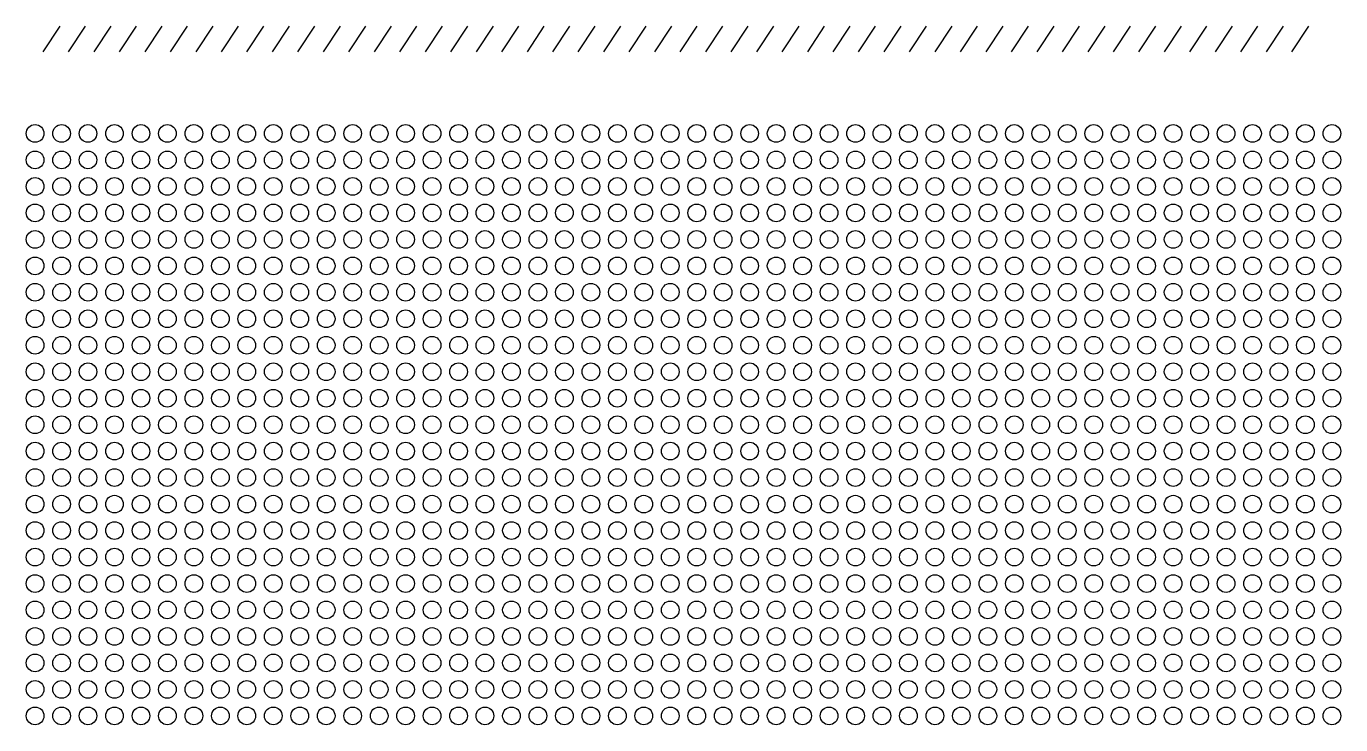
# Model space of a CAD drawing. Header units: inches. Extents: x -55 to 1004, y 12 to 2250.
# Drawn here: x -55.3 to 90.1, y 1947.4 to 2024.6 of the extents above; entities that cross this region are included whole.
import ezdxf

# ---------------------------------------------------------------- set-up
doc = ezdxf.new("R2010")
doc.units = ezdxf.units.IN
doc.header["$MEASUREMENT"] = 0

msp = doc.modelspace()

# ---------------------------------------------------------------- linework, layer by layer
for p, q in [((-51.57, 2024.6), (-53.45, 2021.78)), ((-48.75, 2024.6), (-50.63, 2021.78)), ((-45.94, 2024.6), (-47.82, 2021.78)), ((-43.12, 2024.6), (-45, 2021.78)), ((-40.3, 2024.6), (-42.18, 2021.78)), ((-37.48, 2024.6), (-39.36, 2021.78)), ((-34.66, 2024.6), (-36.54, 2021.78)), ((-31.85, 2024.6), (-33.72, 2021.78)), ((-29.03, 2024.6), (-30.91, 2021.78)), ((-26.21, 2024.6), (-28.09, 2021.78)), ((-23.39, 2024.6), (-25.27, 2021.78)), ((-20.57, 2024.6), (-22.45, 2021.78)), ((-17.75, 2024.6), (-19.63, 2021.78)), ((-14.94, 2024.6), (-16.81, 2021.78)), ((-12.12, 2024.6), (-14, 2021.78)), ((-9.3, 2024.6), (-11.18, 2021.78)), ((-6.48, 2024.6), (-8.36, 2021.78)), ((-3.66, 2024.6), (-5.54, 2021.78)), ((-0.84, 2024.6), (-2.72, 2021.78)), ((1.97, 2024.6), (0.1, 2021.78)), ((4.79, 2024.6), (2.91, 2021.78)), ((7.61, 2024.6), (5.73, 2021.78)), ((10.43, 2024.6), (8.55, 2021.78)), ((13.25, 2024.6), (11.37, 2021.78)), ((16.07, 2024.6), (14.19, 2021.78)), ((18.88, 2024.6), (17, 2021.78)), ((21.7, 2024.6), (19.82, 2021.78)), ((24.52, 2024.6), (22.64, 2021.78)), ((27.34, 2024.6), (25.46, 2021.78)), ((30.16, 2024.6), (28.28, 2021.78)), ((32.97, 2024.6), (31.1, 2021.78)), ((35.79, 2024.6), (33.91, 2021.78)), ((38.61, 2024.6), (36.73, 2021.78)), ((41.43, 2024.6), (39.55, 2021.78)), ((44.25, 2024.6), (42.37, 2021.78)), ((47.07, 2024.6), (45.19, 2021.78)), ((49.88, 2024.6), (48.01, 2021.78)), ((52.7, 2024.6), (50.82, 2021.78)), ((55.52, 2024.6), (53.64, 2021.78)), ((58.34, 2024.6), (56.46, 2021.78)), ((61.16, 2024.6), (59.28, 2021.78)), ((63.98, 2024.6), (62.1, 2021.78)), ((66.79, 2024.6), (64.92, 2021.78)), ((69.61, 2024.6), (67.73, 2021.78)), ((72.43, 2024.6), (70.55, 2021.78)), ((75.25, 2024.6), (73.37, 2021.78)), ((78.07, 2024.6), (76.19, 2021.78)), ((80.89, 2024.6), (79.01, 2021.78)), ((83.7, 2024.6), (81.82, 2021.78)), ((86.52, 2024.6), (84.64, 2021.78))]:
    msp.add_line(p, q)
for centre in [(-54.3, 2012.75), (-51.37, 2012.75), (-48.45, 2012.75), (-45.52, 2012.75), (-42.59, 2012.75), (-39.67, 2012.75), (-36.74, 2012.75), (-33.81, 2012.75), (-30.89, 2012.75), (-27.96, 2012.75), (-25.03, 2012.75), (-22.11, 2012.75), (-19.18, 2012.75), (-16.25, 2012.75), (-13.33, 2012.75), (-10.4, 2012.75), (-7.47, 2012.75), (-4.55, 2012.75), (-1.62, 2012.75), (1.31, 2012.75), (4.23, 2012.75), (7.16, 2012.75), (10.09, 2012.75), (13.01, 2012.75), (15.94, 2012.75), (18.87, 2012.75), (21.79, 2012.75), (24.72, 2012.75), (27.65, 2012.75), (30.57, 2012.75), (33.5, 2012.75), (36.43, 2012.75), (39.35, 2012.75), (42.28, 2012.75), (45.21, 2012.75), (48.13, 2012.75), (51.06, 2012.75), (53.99, 2012.75), (56.91, 2012.75), (59.84, 2012.75), (62.77, 2012.75), (65.69, 2012.75), (68.62, 2012.75), (71.55, 2012.75), (74.47, 2012.75), (77.4, 2012.75), (80.33, 2012.75), (83.25, 2012.75), (86.18, 2012.75), (89.11, 2012.75), (-54.3, 2009.82), (-51.37, 2009.82), (-48.45, 2009.82), (-45.52, 2009.82), (-42.59, 2009.82), (-39.67, 2009.82), (-36.74, 2009.82), (-33.81, 2009.82), (-30.89, 2009.82), (-27.96, 2009.82), (-25.03, 2009.82), (-22.11, 2009.82), (-19.18, 2009.82), (-16.25, 2009.82), (-13.33, 2009.82), (-10.4, 2009.82), (-7.47, 2009.82), (-4.55, 2009.82), (-1.62, 2009.82), (1.31, 2009.82), (4.23, 2009.82), (7.16, 2009.82), (10.09, 2009.82), (13.01, 2009.82), (15.94, 2009.82), (18.87, 2009.82), (21.79, 2009.82), (24.72, 2009.82), (27.65, 2009.82), (30.57, 2009.82), (33.5, 2009.82), (36.43, 2009.82), (39.35, 2009.82), (42.28, 2009.82), (45.21, 2009.82), (48.13, 2009.82), (51.06, 2009.82), (53.99, 2009.82), (56.91, 2009.82), (59.84, 2009.82), (62.77, 2009.82), (65.69, 2009.82), (68.62, 2009.82), (71.55, 2009.82), (74.47, 2009.82), (77.4, 2009.82), (80.33, 2009.82), (83.25, 2009.82), (86.18, 2009.82), (89.11, 2009.82), (-54.3, 2006.89), (-51.37, 2006.89), (-48.45, 2006.89), (-45.52, 2006.89), (-42.59, 2006.89), (-39.67, 2006.89), (-36.74, 2006.89), (-33.81, 2006.89), (-30.89, 2006.89), (-27.96, 2006.89), (-25.03, 2006.89), (-22.11, 2006.89), (-19.18, 2006.89), (-16.25, 2006.89), (-13.33, 2006.89), (-10.4, 2006.89), (-7.47, 2006.89), (-4.55, 2006.89), (-1.62, 2006.89), (1.31, 2006.89), (4.23, 2006.89), (7.16, 2006.89), (10.09, 2006.89), (13.01, 2006.89), (15.94, 2006.89), (18.87, 2006.89), (21.79, 2006.89), (24.72, 2006.89), (27.65, 2006.89), (30.57, 2006.89), (33.5, 2006.89), (36.43, 2006.89), (39.35, 2006.89), (42.28, 2006.89), (45.21, 2006.89), (48.13, 2006.89), (51.06, 2006.89), (53.99, 2006.89), (56.91, 2006.89), (59.84, 2006.89), (62.77, 2006.89), (65.69, 2006.89), (68.62, 2006.89), (71.55, 2006.89), (74.47, 2006.89), (77.4, 2006.89), (80.33, 2006.89), (83.25, 2006.89), (86.18, 2006.89), (89.11, 2006.89), (-54.3, 2003.97), (-51.37, 2003.97), (-48.45, 2003.97), (-45.52, 2003.97), (-42.59, 2003.97), (-39.67, 2003.97), (-36.74, 2003.97), (-33.81, 2003.97), (-30.89, 2003.97), (-27.96, 2003.97), (-25.03, 2003.97), (-22.11, 2003.97), (-19.18, 2003.97), (-16.25, 2003.97), (-13.33, 2003.97), (-10.4, 2003.97), (-7.47, 2003.97), (-4.55, 2003.97), (-1.62, 2003.97), (1.31, 2003.97), (4.23, 2003.97), (7.16, 2003.97), (10.09, 2003.97), (13.01, 2003.97), (15.94, 2003.97), (18.87, 2003.97), (21.79, 2003.97), (24.72, 2003.97), (27.65, 2003.97), (30.57, 2003.97), (33.5, 2003.97), (36.43, 2003.97), (39.35, 2003.97), (42.28, 2003.97), (45.21, 2003.97), (48.13, 2003.97), (51.06, 2003.97), (53.99, 2003.97), (56.91, 2003.97), (59.84, 2003.97), (62.77, 2003.97), (65.69, 2003.97), (68.62, 2003.97), (71.55, 2003.97), (74.47, 2003.97), (77.4, 2003.97), (80.33, 2003.97), (83.25, 2003.97), (86.18, 2003.97), (89.11, 2003.97), (-54.3, 2001.04), (-51.37, 2001.04), (-48.45, 2001.04), (-45.52, 2001.04), (-42.59, 2001.04), (-39.67, 2001.04), (-36.74, 2001.04), (-33.81, 2001.04), (-30.89, 2001.04), (-27.96, 2001.04), (-25.03, 2001.04), (-22.11, 2001.04), (-19.18, 2001.04), (-16.25, 2001.04), (-13.33, 2001.04), (-10.4, 2001.04), (-7.47, 2001.04), (-4.55, 2001.04), (-1.62, 2001.04), (1.31, 2001.04), (4.23, 2001.04), (7.16, 2001.04), (10.09, 2001.04), (13.01, 2001.04), (15.94, 2001.04), (18.87, 2001.04), (21.79, 2001.04), (24.72, 2001.04), (27.65, 2001.04), (30.57, 2001.04), (33.5, 2001.04), (36.43, 2001.04), (39.35, 2001.04), (42.28, 2001.04), (45.21, 2001.04), (48.13, 2001.04), (51.06, 2001.04), (53.99, 2001.04), (56.91, 2001.04), (59.84, 2001.04), (62.77, 2001.04), (65.69, 2001.04), (68.62, 2001.04), (71.55, 2001.04), (74.47, 2001.04), (77.4, 2001.04), (80.33, 2001.04), (83.25, 2001.04), (86.18, 2001.04), (89.11, 2001.04), (-54.3, 1998.11), (-51.37, 1998.11), (-48.45, 1998.11), (-45.52, 1998.11), (-42.59, 1998.11), (-39.67, 1998.11), (-36.74, 1998.11), (-33.81, 1998.11), (-30.89, 1998.11), (-27.96, 1998.11), (-25.03, 1998.11), (-22.11, 1998.11), (-19.18, 1998.11), (-16.25, 1998.11), (-13.33, 1998.11), (-10.4, 1998.11), (-7.47, 1998.11), (-4.55, 1998.11), (-1.62, 1998.11), (1.31, 1998.11), (4.23, 1998.11), (7.16, 1998.11), (10.09, 1998.11), (13.01, 1998.11), (15.94, 1998.11), (18.87, 1998.11), (21.79, 1998.11), (24.72, 1998.11), (27.65, 1998.11), (30.57, 1998.11), (33.5, 1998.11), (36.43, 1998.11), (39.35, 1998.11), (42.28, 1998.11), (45.21, 1998.11), (48.13, 1998.11), (51.06, 1998.11), (53.99, 1998.11), (56.91, 1998.11), (59.84, 1998.11), (62.77, 1998.11), (65.69, 1998.11), (68.62, 1998.11), (71.55, 1998.11), (74.47, 1998.11), (77.4, 1998.11), (80.33, 1998.11), (83.25, 1998.11), (86.18, 1998.11), (89.11, 1998.11), (-54.3, 1995.19), (-51.37, 1995.19), (-48.45, 1995.19), (-45.52, 1995.19), (-42.59, 1995.19), (-39.67, 1995.19), (-36.74, 1995.19), (-33.81, 1995.19), (-30.89, 1995.19), (-27.96, 1995.19), (-25.03, 1995.19), (-22.11, 1995.19), (-19.18, 1995.19), (-16.25, 1995.19), (-13.33, 1995.19), (-10.4, 1995.19), (-7.47, 1995.19), (-4.55, 1995.19), (-1.62, 1995.19), (1.31, 1995.19), (4.23, 1995.19), (7.16, 1995.19), (10.09, 1995.19), (13.01, 1995.19), (15.94, 1995.19), (18.87, 1995.19), (21.79, 1995.19), (24.72, 1995.19), (27.65, 1995.19), (30.57, 1995.19), (33.5, 1995.19), (36.43, 1995.19), (39.35, 1995.19), (42.28, 1995.19), (45.21, 1995.19), (48.13, 1995.19), (51.06, 1995.19), (53.99, 1995.19), (56.91, 1995.19), (59.84, 1995.19), (62.77, 1995.19), (65.69, 1995.19), (68.62, 1995.19), (71.55, 1995.19), (74.47, 1995.19), (77.4, 1995.19), (80.33, 1995.19), (83.25, 1995.19), (86.18, 1995.19), (89.11, 1995.19), (-54.3, 1992.26), (-51.37, 1992.26), (-48.45, 1992.26), (-45.52, 1992.26), (-42.59, 1992.26), (-39.67, 1992.26), (-36.74, 1992.26), (-33.81, 1992.26), (-30.89, 1992.26), (-27.96, 1992.26), (-25.03, 1992.26), (-22.11, 1992.26), (-19.18, 1992.26), (-16.25, 1992.26), (-13.33, 1992.26), (-10.4, 1992.26), (-7.47, 1992.26), (-4.55, 1992.26), (-1.62, 1992.26), (1.31, 1992.26), (4.23, 1992.26), (7.16, 1992.26), (10.09, 1992.26), (13.01, 1992.26), (15.94, 1992.26), (18.87, 1992.26), (21.79, 1992.26), (24.72, 1992.26), (27.65, 1992.26), (30.57, 1992.26), (33.5, 1992.26), (36.43, 1992.26), (39.35, 1992.26), (42.28, 1992.26), (45.21, 1992.26), (48.13, 1992.26), (51.06, 1992.26), (53.99, 1992.26), (56.91, 1992.26), (59.84, 1992.26), (62.77, 1992.26), (65.69, 1992.26), (68.62, 1992.26), (71.55, 1992.26), (74.47, 1992.26), (77.4, 1992.26), (80.33, 1992.26), (83.25, 1992.26), (86.18, 1992.26), (89.11, 1992.26), (-54.3, 1989.33), (-51.37, 1989.33), (-48.45, 1989.33), (-45.52, 1989.33), (-42.59, 1989.33), (-39.67, 1989.33), (-36.74, 1989.33), (-33.81, 1989.33), (-30.89, 1989.33), (-27.96, 1989.33), (-25.03, 1989.33), (-22.11, 1989.33), (-19.18, 1989.33), (-16.25, 1989.33), (-13.33, 1989.33), (-10.4, 1989.33), (-7.47, 1989.33), (-4.55, 1989.33), (-1.62, 1989.33), (1.31, 1989.33), (4.23, 1989.33), (7.16, 1989.33), (10.09, 1989.33), (13.01, 1989.33), (15.94, 1989.33), (18.87, 1989.33), (21.79, 1989.33), (24.72, 1989.33), (27.65, 1989.33), (30.57, 1989.33), (33.5, 1989.33), (36.43, 1989.33), (39.35, 1989.33), (42.28, 1989.33), (45.21, 1989.33), (48.13, 1989.33), (51.06, 1989.33), (53.99, 1989.33), (56.91, 1989.33), (59.84, 1989.33), (62.77, 1989.33), (65.69, 1989.33), (68.62, 1989.33), (71.55, 1989.33), (74.47, 1989.33), (77.4, 1989.33), (80.33, 1989.33), (83.25, 1989.33), (86.18, 1989.33), (89.11, 1989.33), (-54.3, 1986.41), (-51.37, 1986.41), (-48.45, 1986.41), (-45.52, 1986.41), (-42.59, 1986.41), (-39.67, 1986.41), (-36.74, 1986.41), (-33.81, 1986.41), (-30.89, 1986.41), (-27.96, 1986.41), (-25.03, 1986.41), (-22.11, 1986.41), (-19.18, 1986.41), (-16.25, 1986.41), (-13.33, 1986.41), (-10.4, 1986.41), (-7.47, 1986.41), (-4.55, 1986.41), (-1.62, 1986.41), (1.31, 1986.41), (4.23, 1986.41), (7.16, 1986.41), (10.09, 1986.41), (13.01, 1986.41), (15.94, 1986.41), (18.87, 1986.41), (21.79, 1986.41), (24.72, 1986.41), (27.65, 1986.41), (30.57, 1986.41), (33.5, 1986.41), (36.43, 1986.41), (39.35, 1986.41), (42.28, 1986.41), (45.21, 1986.41), (48.13, 1986.41), (51.06, 1986.41), (53.99, 1986.41), (56.91, 1986.41), (59.84, 1986.41), (62.77, 1986.41), (65.69, 1986.41), (68.62, 1986.41), (71.55, 1986.41), (74.47, 1986.41), (77.4, 1986.41), (80.33, 1986.41), (83.25, 1986.41), (86.18, 1986.41), (89.11, 1986.41), (-54.3, 1983.48), (-51.37, 1983.48), (-48.45, 1983.48), (-45.52, 1983.48), (-42.59, 1983.48), (-39.67, 1983.48), (-36.74, 1983.48), (-33.81, 1983.48), (-30.89, 1983.48), (-27.96, 1983.48), (-25.03, 1983.48), (-22.11, 1983.48), (-19.18, 1983.48), (-16.25, 1983.48), (-13.33, 1983.48), (-10.4, 1983.48), (-7.47, 1983.48), (-4.55, 1983.48), (-1.62, 1983.48), (1.31, 1983.48), (4.23, 1983.48), (7.16, 1983.48), (10.09, 1983.48), (13.01, 1983.48), (15.94, 1983.48), (18.87, 1983.48), (21.79, 1983.48), (24.72, 1983.48), (27.65, 1983.48), (30.57, 1983.48), (33.5, 1983.48), (36.43, 1983.48), (39.35, 1983.48), (42.28, 1983.48), (45.21, 1983.48), (48.13, 1983.48), (51.06, 1983.48), (53.99, 1983.48), (56.91, 1983.48), (59.84, 1983.48), (62.77, 1983.48), (65.69, 1983.48), (68.62, 1983.48), (71.55, 1983.48), (74.47, 1983.48), (77.4, 1983.48), (80.33, 1983.48), (83.25, 1983.48), (86.18, 1983.48), (89.11, 1983.48), (-54.3, 1980.55), (-51.37, 1980.55), (-48.45, 1980.55), (-45.52, 1980.55), (-42.59, 1980.55), (-39.67, 1980.55), (-36.74, 1980.55), (-33.81, 1980.55), (-30.89, 1980.55), (-27.96, 1980.55), (-25.03, 1980.55), (-22.11, 1980.55), (-19.18, 1980.55), (-16.25, 1980.55), (-13.33, 1980.55), (-10.4, 1980.55), (-7.47, 1980.55), (-4.55, 1980.55), (-1.62, 1980.55), (1.31, 1980.55), (4.23, 1980.55), (7.16, 1980.55), (10.09, 1980.55), (13.01, 1980.55), (15.94, 1980.55), (18.87, 1980.55), (21.79, 1980.55), (24.72, 1980.55), (27.65, 1980.55), (30.57, 1980.55), (33.5, 1980.55), (36.43, 1980.55), (39.35, 1980.55), (42.28, 1980.55), (45.21, 1980.55), (48.13, 1980.55), (51.06, 1980.55), (53.99, 1980.55), (56.91, 1980.55), (59.84, 1980.55), (62.77, 1980.55), (65.69, 1980.55), (68.62, 1980.55), (71.55, 1980.55), (74.47, 1980.55), (77.4, 1980.55), (80.33, 1980.55), (83.25, 1980.55), (86.18, 1980.55), (89.11, 1980.55), (-54.3, 1977.63), (-51.37, 1977.63), (-48.45, 1977.63), (-45.52, 1977.63), (-42.59, 1977.63), (-39.67, 1977.63), (-36.74, 1977.63), (-33.81, 1977.63), (-30.89, 1977.63), (-27.96, 1977.63), (-25.03, 1977.63), (-22.11, 1977.63), (-19.18, 1977.63), (-16.25, 1977.63), (-13.33, 1977.63), (-10.4, 1977.63), (-7.47, 1977.63), (-4.55, 1977.63), (-1.62, 1977.63), (1.31, 1977.63), (4.23, 1977.63), (7.16, 1977.63), (10.09, 1977.63), (13.01, 1977.63), (15.94, 1977.63), (18.87, 1977.63), (21.79, 1977.63), (24.72, 1977.63), (27.65, 1977.63), (30.57, 1977.63), (33.5, 1977.63), (36.43, 1977.63), (39.35, 1977.63), (42.28, 1977.63), (45.21, 1977.63), (48.13, 1977.63), (51.06, 1977.63), (53.99, 1977.63), (56.91, 1977.63), (59.84, 1977.63), (62.77, 1977.63), (65.69, 1977.63), (68.62, 1977.63), (71.55, 1977.63), (74.47, 1977.63), (77.4, 1977.63), (80.33, 1977.63), (83.25, 1977.63), (86.18, 1977.63), (89.11, 1977.63), (-54.3, 1974.7), (-51.37, 1974.7), (-48.45, 1974.7), (-45.52, 1974.7), (-42.59, 1974.7), (-39.67, 1974.7), (-36.74, 1974.7), (-33.81, 1974.7), (-30.89, 1974.7), (-27.96, 1974.7), (-25.03, 1974.7), (-22.11, 1974.7), (-19.18, 1974.7), (-16.25, 1974.7), (-13.33, 1974.7), (-10.4, 1974.7), (-7.47, 1974.7), (-4.55, 1974.7), (-1.62, 1974.7), (1.31, 1974.7), (4.23, 1974.7), (7.16, 1974.7), (10.09, 1974.7), (13.01, 1974.7), (15.94, 1974.7), (18.87, 1974.7), (21.79, 1974.7), (24.72, 1974.7), (27.65, 1974.7), (30.57, 1974.7), (33.5, 1974.7), (36.43, 1974.7), (39.35, 1974.7), (42.28, 1974.7), (45.21, 1974.7), (48.13, 1974.7), (51.06, 1974.7), (53.99, 1974.7), (56.91, 1974.7), (59.84, 1974.7), (62.77, 1974.7), (65.69, 1974.7), (68.62, 1974.7), (71.55, 1974.7), (74.47, 1974.7), (77.4, 1974.7), (80.33, 1974.7), (83.25, 1974.7), (86.18, 1974.7), (89.11, 1974.7), (-54.3, 1971.77), (-51.37, 1971.77), (-48.45, 1971.77), (-45.52, 1971.77), (-42.59, 1971.77), (-39.67, 1971.77), (-36.74, 1971.77), (-33.81, 1971.77), (-30.89, 1971.77), (-27.96, 1971.77), (-25.03, 1971.77), (-22.11, 1971.77), (-19.18, 1971.77), (-16.25, 1971.77), (-13.33, 1971.77), (-10.4, 1971.77), (-7.47, 1971.77), (-4.55, 1971.77), (-1.62, 1971.77), (1.31, 1971.77), (4.23, 1971.77), (7.16, 1971.77), (10.09, 1971.77), (13.01, 1971.77), (15.94, 1971.77), (18.87, 1971.77), (21.79, 1971.77), (24.72, 1971.77), (27.65, 1971.77), (30.57, 1971.77), (33.5, 1971.77), (36.43, 1971.77), (39.35, 1971.77), (42.28, 1971.77), (45.21, 1971.77), (48.13, 1971.77), (51.06, 1971.77), (53.99, 1971.77), (56.91, 1971.77), (59.84, 1971.77), (62.77, 1971.77), (65.69, 1971.77), (68.62, 1971.77), (71.55, 1971.77), (74.47, 1971.77), (77.4, 1971.77), (80.33, 1971.77), (83.25, 1971.77), (86.18, 1971.77), (89.11, 1971.77), (-54.3, 1968.85), (-51.37, 1968.85), (-48.45, 1968.85), (-45.52, 1968.85), (-42.59, 1968.85), (-39.67, 1968.85), (-36.74, 1968.85), (-33.81, 1968.85), (-30.89, 1968.85), (-27.96, 1968.85), (-25.03, 1968.85), (-22.11, 1968.85), (-19.18, 1968.85), (-16.25, 1968.85), (-13.33, 1968.85), (-10.4, 1968.85), (-7.47, 1968.85), (-4.55, 1968.85), (-1.62, 1968.85), (1.31, 1968.85), (4.23, 1968.85), (7.16, 1968.85), (10.09, 1968.85), (13.01, 1968.85), (15.94, 1968.85), (18.87, 1968.85), (21.79, 1968.85), (24.72, 1968.85), (27.65, 1968.85), (30.57, 1968.85), (33.5, 1968.85), (36.43, 1968.85), (39.35, 1968.85), (42.28, 1968.85), (45.21, 1968.85), (48.13, 1968.85), (51.06, 1968.85), (53.99, 1968.85), (56.91, 1968.85), (59.84, 1968.85), (62.77, 1968.85), (65.69, 1968.85), (68.62, 1968.85), (71.55, 1968.85), (74.47, 1968.85), (77.4, 1968.85), (80.33, 1968.85), (83.25, 1968.85), (86.18, 1968.85), (89.11, 1968.85), (-54.3, 1965.92), (-51.37, 1965.92), (-48.45, 1965.92), (-45.52, 1965.92), (-42.59, 1965.92), (-39.67, 1965.92), (-36.74, 1965.92), (-33.81, 1965.92), (-30.89, 1965.92), (-27.96, 1965.92), (-25.03, 1965.92), (-22.11, 1965.92), (-19.18, 1965.92), (-16.25, 1965.92), (-13.33, 1965.92), (-10.4, 1965.92), (-7.47, 1965.92), (-4.55, 1965.92), (-1.62, 1965.92), (1.31, 1965.92), (4.23, 1965.92), (7.16, 1965.92), (10.09, 1965.92), (13.01, 1965.92), (15.94, 1965.92), (18.87, 1965.92), (21.79, 1965.92), (24.72, 1965.92), (27.65, 1965.92), (30.57, 1965.92), (33.5, 1965.92), (36.43, 1965.92), (39.35, 1965.92), (42.28, 1965.92), (45.21, 1965.92), (48.13, 1965.92), (51.06, 1965.92), (53.99, 1965.92), (56.91, 1965.92), (59.84, 1965.92), (62.77, 1965.92), (65.69, 1965.92), (68.62, 1965.92), (71.55, 1965.92), (74.47, 1965.92), (77.4, 1965.92), (80.33, 1965.92), (83.25, 1965.92), (86.18, 1965.92), (89.11, 1965.92), (-54.3, 1962.99), (-51.37, 1962.99), (-48.45, 1962.99), (-45.52, 1962.99), (-42.59, 1962.99), (-39.67, 1962.99), (-36.74, 1962.99), (-33.81, 1962.99), (-30.89, 1962.99), (-27.96, 1962.99), (-25.03, 1962.99), (-22.11, 1962.99), (-19.18, 1962.99), (-16.25, 1962.99), (-13.33, 1962.99), (-10.4, 1962.99), (-7.47, 1962.99), (-4.55, 1962.99), (-1.62, 1962.99), (1.31, 1962.99), (4.23, 1962.99), (7.16, 1962.99), (10.09, 1962.99), (13.01, 1962.99), (15.94, 1962.99), (18.87, 1962.99), (21.79, 1962.99), (24.72, 1962.99), (27.65, 1962.99), (30.57, 1962.99), (33.5, 1962.99), (36.43, 1962.99), (39.35, 1962.99), (42.28, 1962.99), (45.21, 1962.99), (48.13, 1962.99), (51.06, 1962.99), (53.99, 1962.99), (56.91, 1962.99), (59.84, 1962.99), (62.77, 1962.99), (65.69, 1962.99), (68.62, 1962.99), (71.55, 1962.99), (74.47, 1962.99), (77.4, 1962.99), (80.33, 1962.99), (83.25, 1962.99), (86.18, 1962.99), (89.11, 1962.99), (-54.3, 1960.07), (-51.37, 1960.07), (-48.45, 1960.07), (-45.52, 1960.07), (-42.59, 1960.07), (-39.67, 1960.07), (-36.74, 1960.07), (-33.81, 1960.07), (-30.89, 1960.07), (-27.96, 1960.07), (-25.03, 1960.07), (-22.11, 1960.07), (-19.18, 1960.07), (-16.25, 1960.07), (-13.33, 1960.07), (-10.4, 1960.07), (-7.47, 1960.07), (-4.55, 1960.07), (-1.62, 1960.07), (1.31, 1960.07), (4.23, 1960.07), (7.16, 1960.07), (10.09, 1960.07), (13.01, 1960.07), (15.94, 1960.07), (18.87, 1960.07), (21.79, 1960.07), (24.72, 1960.07), (27.65, 1960.07), (30.57, 1960.07), (33.5, 1960.07), (36.43, 1960.07), (39.35, 1960.07), (42.28, 1960.07), (45.21, 1960.07), (48.13, 1960.07), (51.06, 1960.07), (53.99, 1960.07), (56.91, 1960.07), (59.84, 1960.07), (62.77, 1960.07), (65.69, 1960.07), (68.62, 1960.07), (71.55, 1960.07), (74.47, 1960.07), (77.4, 1960.07), (80.33, 1960.07), (83.25, 1960.07), (86.18, 1960.07), (89.11, 1960.07), (-54.3, 1957.14), (-51.37, 1957.14), (-48.45, 1957.14), (-45.52, 1957.14), (-42.59, 1957.14), (-39.67, 1957.14), (-36.74, 1957.14), (-33.81, 1957.14), (-30.89, 1957.14), (-27.96, 1957.14), (-25.03, 1957.14), (-22.11, 1957.14), (-19.18, 1957.14), (-16.25, 1957.14), (-13.33, 1957.14), (-10.4, 1957.14), (-7.47, 1957.14), (-4.55, 1957.14), (-1.62, 1957.14), (1.31, 1957.14), (4.23, 1957.14), (7.16, 1957.14), (10.09, 1957.14), (13.01, 1957.14), (15.94, 1957.14), (18.87, 1957.14), (21.79, 1957.14), (24.72, 1957.14), (27.65, 1957.14), (30.57, 1957.14), (33.5, 1957.14), (36.43, 1957.14), (39.35, 1957.14), (42.28, 1957.14), (45.21, 1957.14), (48.13, 1957.14), (51.06, 1957.14), (53.99, 1957.14), (56.91, 1957.14), (59.84, 1957.14), (62.77, 1957.14), (65.69, 1957.14), (68.62, 1957.14), (71.55, 1957.14), (74.47, 1957.14), (77.4, 1957.14), (80.33, 1957.14), (83.25, 1957.14), (86.18, 1957.14), (89.11, 1957.14), (-54.3, 1954.21), (-51.37, 1954.21), (-48.45, 1954.21), (-45.52, 1954.21), (-42.59, 1954.21), (-39.67, 1954.21), (-36.74, 1954.21), (-33.81, 1954.21), (-30.89, 1954.21), (-27.96, 1954.21), (-25.03, 1954.21), (-22.11, 1954.21), (-19.18, 1954.21), (-16.25, 1954.21), (-13.33, 1954.21), (-10.4, 1954.21), (-7.47, 1954.21), (-4.55, 1954.21), (-1.62, 1954.21), (1.31, 1954.21), (4.23, 1954.21), (7.16, 1954.21), (10.09, 1954.21), (13.01, 1954.21), (15.94, 1954.21), (18.87, 1954.21), (21.79, 1954.21), (24.72, 1954.21), (27.65, 1954.21), (30.57, 1954.21), (33.5, 1954.21), (36.43, 1954.21), (39.35, 1954.21), (42.28, 1954.21), (45.21, 1954.21), (48.13, 1954.21), (51.06, 1954.21), (53.99, 1954.21), (56.91, 1954.21), (59.84, 1954.21), (62.77, 1954.21), (65.69, 1954.21), (68.62, 1954.21), (71.55, 1954.21), (74.47, 1954.21), (77.4, 1954.21), (80.33, 1954.21), (83.25, 1954.21), (86.18, 1954.21), (89.11, 1954.21), (-54.3, 1951.29), (-51.37, 1951.29), (-48.45, 1951.29), (-45.52, 1951.29), (-42.59, 1951.29), (-39.67, 1951.29), (-36.74, 1951.29), (-33.81, 1951.29), (-30.89, 1951.29), (-27.96, 1951.29), (-25.03, 1951.29), (-22.11, 1951.29), (-19.18, 1951.29), (-16.25, 1951.29), (-13.33, 1951.29), (-10.4, 1951.29), (-7.47, 1951.29), (-4.55, 1951.29), (-1.62, 1951.29), (1.31, 1951.29), (4.23, 1951.29), (7.16, 1951.29), (10.09, 1951.29), (13.01, 1951.29), (15.94, 1951.29), (18.87, 1951.29), (21.79, 1951.29), (24.72, 1951.29), (27.65, 1951.29), (30.57, 1951.29), (33.5, 1951.29), (36.43, 1951.29), (39.35, 1951.29), (42.28, 1951.29), (45.21, 1951.29), (48.13, 1951.29), (51.06, 1951.29), (53.99, 1951.29), (56.91, 1951.29), (59.84, 1951.29), (62.77, 1951.29), (65.69, 1951.29), (68.62, 1951.29), (71.55, 1951.29), (74.47, 1951.29), (77.4, 1951.29), (80.33, 1951.29), (83.25, 1951.29), (86.18, 1951.29), (89.11, 1951.29), (-54.3, 1948.36), (-51.37, 1948.36), (-48.45, 1948.36), (-45.52, 1948.36), (-42.59, 1948.36), (-39.67, 1948.36), (-36.74, 1948.36), (-33.81, 1948.36), (-30.89, 1948.36), (-27.96, 1948.36), (-25.03, 1948.36), (-22.11, 1948.36), (-19.18, 1948.36), (-16.25, 1948.36), (-13.33, 1948.36), (-10.4, 1948.36), (-7.47, 1948.36), (-4.55, 1948.36), (-1.62, 1948.36), (1.31, 1948.36), (4.23, 1948.36), (7.16, 1948.36), (10.09, 1948.36), (13.01, 1948.36), (15.94, 1948.36), (18.87, 1948.36), (21.79, 1948.36), (24.72, 1948.36), (27.65, 1948.36), (30.57, 1948.36), (33.5, 1948.36), (36.43, 1948.36), (39.35, 1948.36), (42.28, 1948.36), (45.21, 1948.36), (48.13, 1948.36), (51.06, 1948.36), (53.99, 1948.36), (56.91, 1948.36), (59.84, 1948.36), (62.77, 1948.36), (65.69, 1948.36), (68.62, 1948.36), (71.55, 1948.36), (74.47, 1948.36), (77.4, 1948.36), (80.33, 1948.36), (83.25, 1948.36), (86.18, 1948.36), (89.11, 1948.36)]:
    msp.add_circle(centre, 0.976)

doc.saveas('drawing.dxf')
